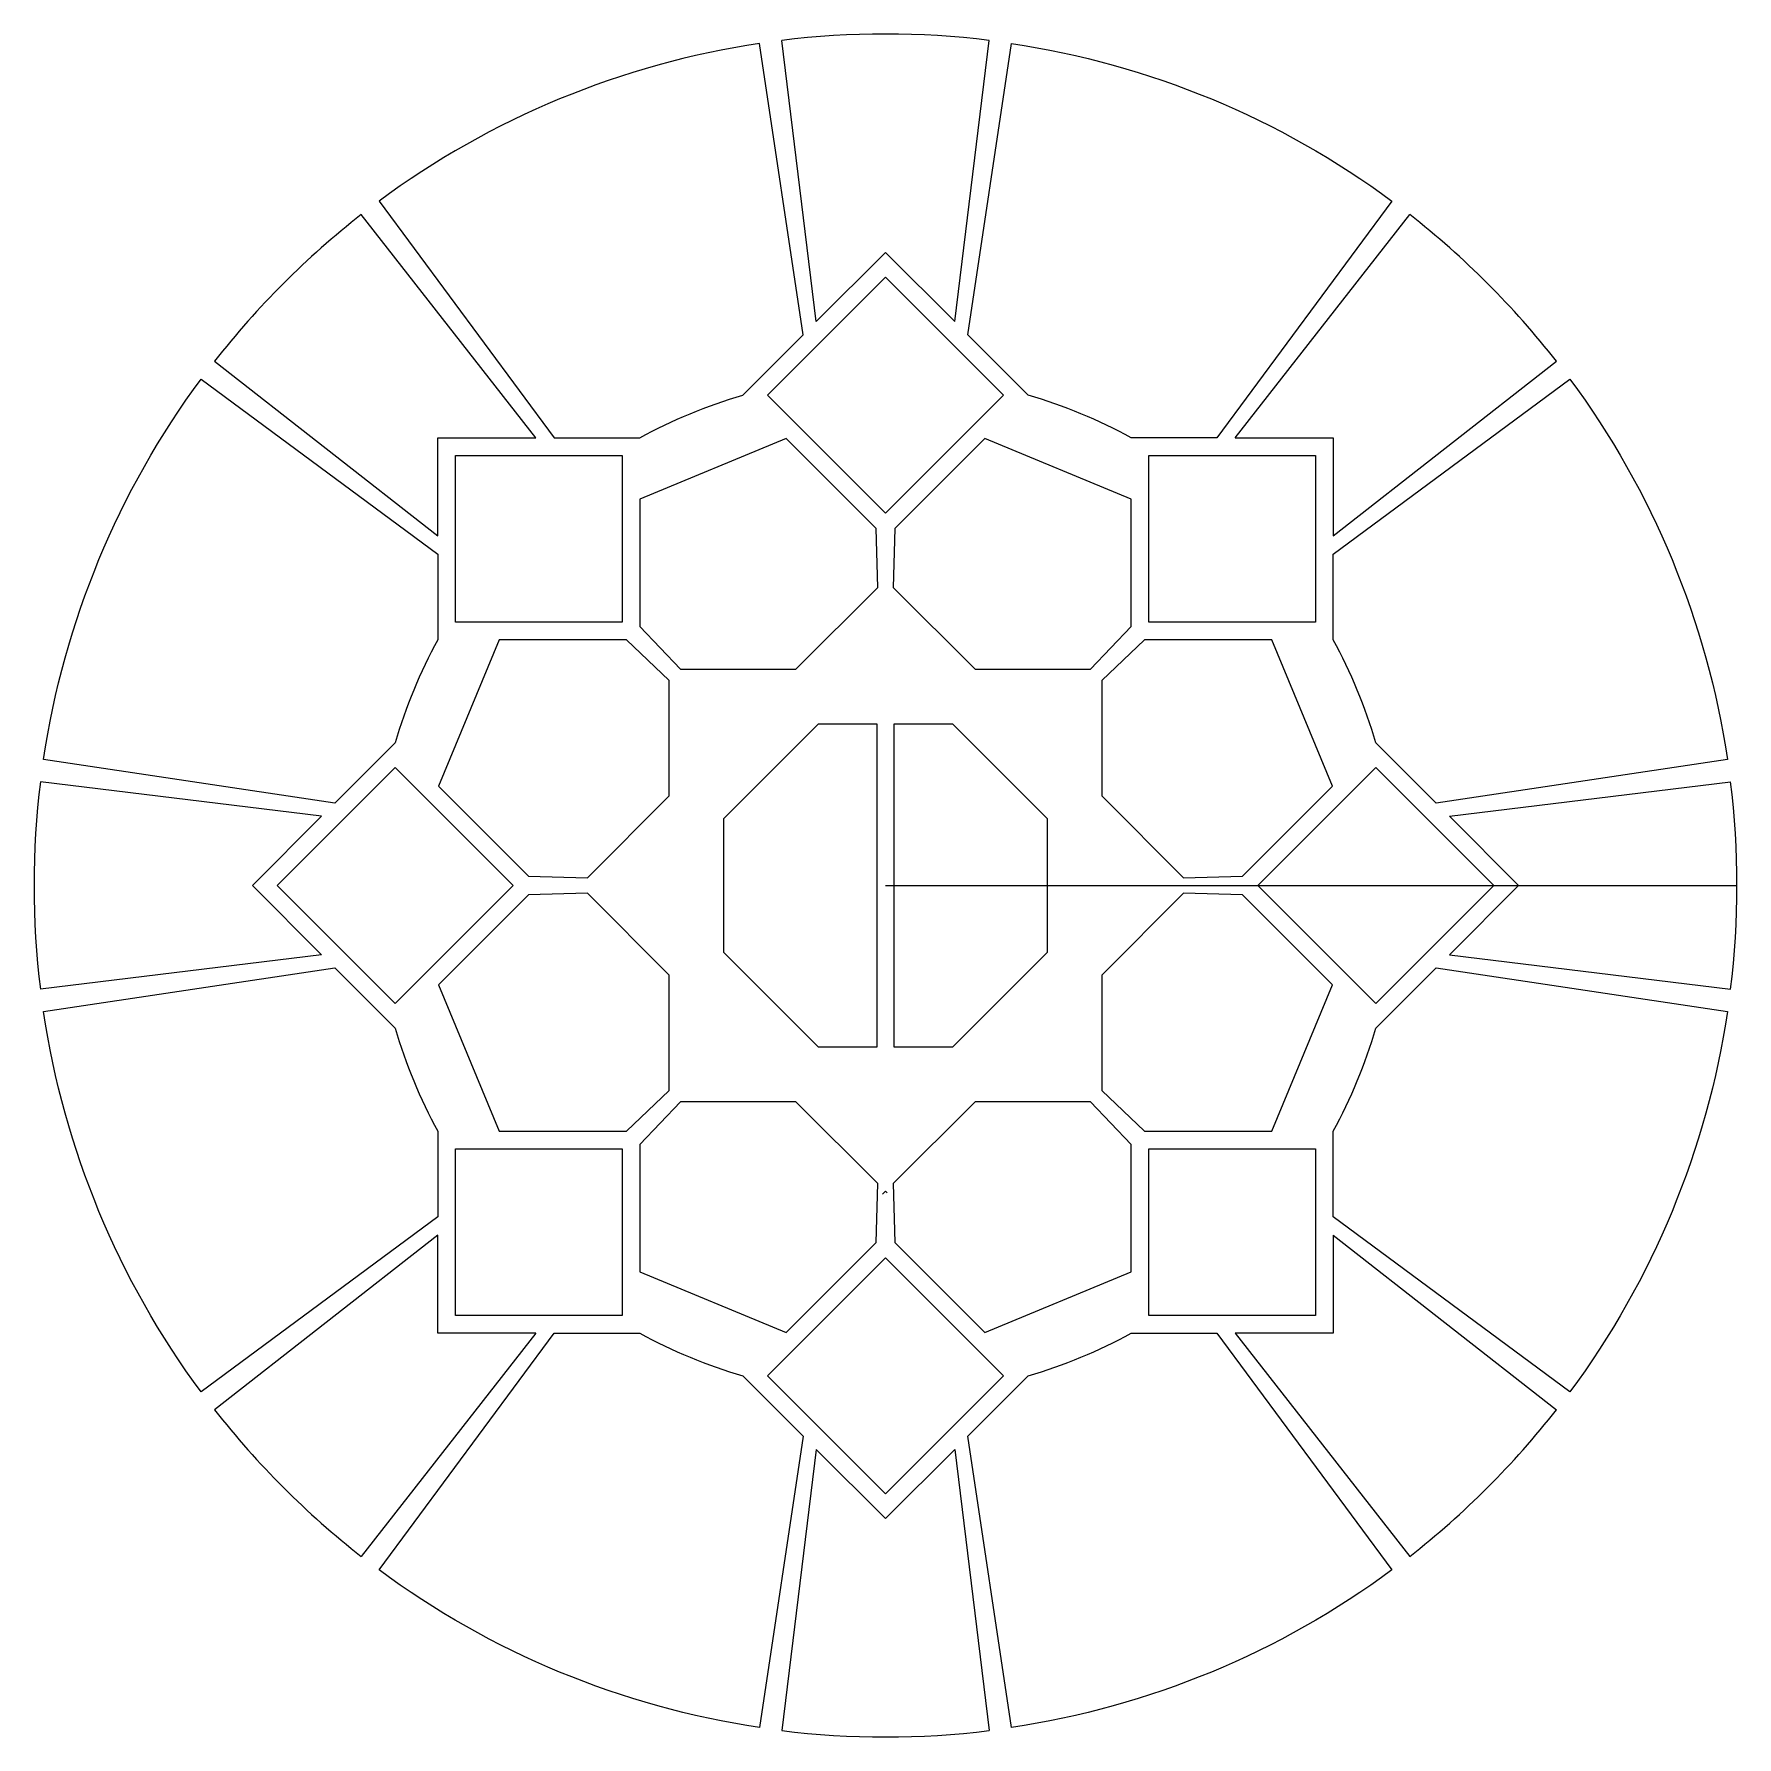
# Model space of a CAD drawing. Header units: millimetres. Extents: x -97 to 97, y -97 to 97.
import ezdxf

# ---------------------------------------------------------------- set-up
doc = ezdxf.new("R2010")
doc.units = ezdxf.units.MM
doc.layers.get('0').update_dxf_attribs({"linetype": 'CONTINUOUS'})

msp = doc.modelspace()

# ---------------------------------------------------------------- linework, layer by layer
for p, q in [((-7.89, 64.24), (-11.82, 96.28)), ((7.89, 64.24), (11.82, 96.28)), ((39.85, 51), (59.72, 76.44)), ((-7.89, 64.24), (0, 72.12)), ((0, 72.12), (7.89, 64.24)), ((51, 39.85), (76.44, 59.72)), ((39.85, 51), (51, 51)), ((51, 51), (51, 39.85)), ((-64.24, 7.89), (-96.28, 11.82)), ((64.24, 7.89), (96.28, 11.82)), ((-72.12, 0), (-64.24, 7.89)), ((64.24, 7.89), (72.12, 0)), ((0, 0), (97, 0)), ((0, 0), (97, 0)), ((0, 0), (41.41, 0)), ((34.83, 0), (97, 0)), ((34.83, 0), (43.58, 0)), ((72.12, 0), (64.24, -7.89)), ((-64.24, -7.89), (-72.12, 0)), ((-64.24, -7.89), (-96.28, -11.82)), ((-64.24, -7.89), (-96.25, -11.82)), ((64.24, -7.89), (96.28, -11.82)), ((0, -34.83), (-0.34, -35.17)), ((0.19, -35.02), (0, -34.83)), ((-51, -39.85), (-76.44, -59.72)), ((-51, -51), (-51, -39.85)), ((51, -39.85), (51, -51)), ((51, -39.85), (76.44, -59.72)), ((-39.85, -51), (-59.72, -76.44)), ((-39.85, -51), (-51, -51)), ((51, -51), (39.85, -51)), ((39.85, -51), (59.72, -76.44)), ((-7.89, -64.24), (-11.82, -96.28)), ((0, -72.12), (-7.89, -64.24)), ((7.89, -64.24), (0, -72.12)), ((7.89, -64.24), (11.82, -96.28))]:
    msp.add_line(p, q)
for points in [[(-16.26, 55.86), (-9.38, 62.75), (-14.34, 95.93, 0.122785), (-57.7, 77.97), (-37.74, 51), (-28, 51, -0.05475)], [(9.38, 62.75), (14.34, 95.93, -0.122785), (57.7, 77.97), (37.74, 51), (28, 51, 0.05475), (16.26, 55.86)], [(-39.85, 51), (-59.72, 76.44, 0.061163), (-76.44, 59.72), (-51, 39.85), (-51, 51)], [(-62.75, 9.38), (-95.93, 14.34, -0.122785), (-77.97, 57.7), (-51, 37.74), (-51, 28, 0.05475), (-55.86, 16.26)], [(51, 37.74), (77.97, 57.7, -0.122785), (95.93, 14.34), (62.75, 9.38), (55.86, 16.26, 0.05475), (51, 28)], [(-51, -37.74), (-77.97, -57.7, -0.122785), (-95.93, -14.34), (-62.75, -9.38), (-55.86, -16.26, 0.05475), (-51, -28)], [(62.75, -9.38), (95.93, -14.34, -0.122785), (77.97, -57.7), (51, -37.74), (51, -28, 0.05475), (55.86, -16.26)], [(-9.38, -62.75), (-14.34, -95.93, -0.122785), (-57.7, -77.97), (-37.74, -51), (-28, -51, 0.05475), (-16.26, -55.86)], [(37.74, -51), (57.7, -77.97, -0.122785), (14.34, -95.93), (9.38, -62.75), (16.26, -55.86, 0.05475), (28, -51)]]:
    msp.add_lwpolyline(points, format="xyb", close=True)
for points in [[(13.44, 55.86), (0, 42.43), (-13.44, 55.86), (0, 69.3)], [(-0.89, 33.94), (-1.06, 40.66), (-11.31, 50.91), (-28, 44), (-28, 29.51), (-23.37, 24.63), (-10.2, 24.63)], [(23.37, 24.63), (28, 29.51), (28, 44), (11.31, 50.91), (1.06, 40.66), (0.89, 33.94), (10.2, 24.63)], [(-49, 49), (-30, 49), (-30, 30), (-49, 30)], [(49, 30), (30, 30), (30, 49), (49, 49)], [(-29.51, 28), (-44, 28), (-50.91, 11.31), (-40.66, 1.06), (-33.94, 0.89), (-24.63, 10.2), (-24.63, 23.37)], [(33.94, 0.89), (40.66, 1.06), (50.91, 11.31), (44, 28), (29.51, 28), (24.63, 23.37), (24.63, 10.2)], [(-18.43, 7.64), (-7.64, 18.43), (-1, 18.43), (-1, -18.43), (-7.64, -18.43), (-18.43, -7.64)], [(18.43, 7.64), (18.43, -7.64), (7.64, -18.43), (1, -18.43), (1, 18.43), (7.64, 18.43)], [(-55.86, 13.44), (-42.43, 0), (-55.86, -13.44), (-69.3, 0)], [(55.86, -13.44), (42.43, 0), (55.86, 13.44), (69.3, 0)], [(-33.94, -0.89), (-40.66, -1.06), (-50.91, -11.31), (-44, -28), (-29.51, -28), (-24.63, -23.37), (-24.63, -10.2)], [(24.63, -23.37), (29.51, -28), (44, -28), (50.91, -11.31), (40.66, -1.06), (33.94, -0.89), (24.63, -10.2)], [(-23.37, -24.63), (-28, -29.51), (-28, -44), (-11.31, -50.91), (-1.06, -40.66), (-0.89, -33.94), (-10.2, -24.63)], [(0.89, -33.94), (1.06, -40.66), (11.31, -50.91), (28, -44), (28, -29.51), (23.37, -24.63), (10.2, -24.63)], [(-49, -30), (-30, -30), (-30, -49), (-49, -49)], [(30, -49), (30, -30), (49, -30), (49, -49)], [(-13.44, -55.86), (0, -42.43), (13.44, -55.86), (0, -69.3)]]:
    msp.add_lwpolyline(points, close=True)
for start, end in [(83, 97), (38, 52), (173, 187), (-7, 7), (218, 232), (308, 322), (263, 277)]:
    msp.add_arc((0, 0), 97, start, end)

doc.saveas('drawing.dxf')
